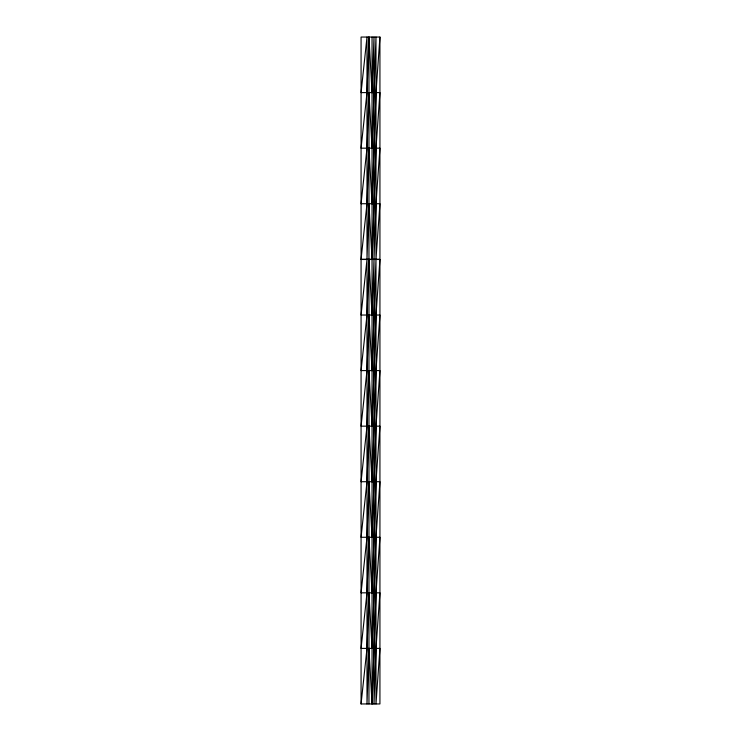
<?xml version="1.0" encoding="UTF-8"?>
<svg xmlns="http://www.w3.org/2000/svg" width="741" height="741" viewBox="0 0 741 741"><rect width="100%" height="100%" fill="white"/><g stroke="black" fill="none" stroke-linecap="round" stroke-linejoin="round"><path stroke-width="1.11" d="M368.953 37.05L366.99 92.606L361.071 148.172L379.929 148.172L375.983 203.729L374.01 259.285L374.01 37.05L372.047 92.606L368.953 37.05L368.953 259.285M368.953 259.48L366.99 315.036L361.071 370.593L379.929 370.593L375.983 426.158L372.047 537.271L368.953 481.715L366.99 537.271L361.071 592.828L379.929 592.828L375.983 648.394L374.01 703.95L374.01 259.48L372.047 315.036L368.953 259.48L368.953 703.95M372.047 259.285L375.983 148.172L379.929 92.606L361.071 92.606L366.99 37.05L366.99 259.285L368.953 203.729L372.047 259.285L372.047 37.05M372.047 703.95L375.983 592.828L379.929 537.271L361.071 537.271L366.99 481.715L368.953 426.158L372.047 481.715L375.983 370.593L379.929 315.036L361.071 315.036L366.99 259.48L366.99 703.95L368.953 648.394L372.047 703.95L372.047 259.48M379.929 37.05L375.983 92.606L372.047 203.729L368.953 148.172L366.99 203.729L361.071 259.285L379.929 259.285L379.929 37.05L361.071 37.05L361.071 259.285M379.929 259.48L375.983 315.036L372.047 426.158L368.953 370.593L366.99 426.158L361.071 481.715L379.929 481.715L375.983 537.271L372.047 648.394L368.953 592.828L366.99 648.394L361.071 703.95L379.929 703.95L379.929 259.48L361.071 259.48L361.071 703.95M368.953 92.606L366.99 148.172L361.071 203.729L379.929 203.729L375.983 259.285L375.983 37.05L372.047 148.172L368.953 92.606M368.953 315.036L366.99 370.593L361.071 426.158L379.929 426.158L375.983 481.715L372.047 592.828L368.953 537.271L366.99 592.828L361.071 648.394L379.929 648.394L375.983 703.95L375.983 259.48L372.047 370.593L368.953 315.036"/></g></svg>
